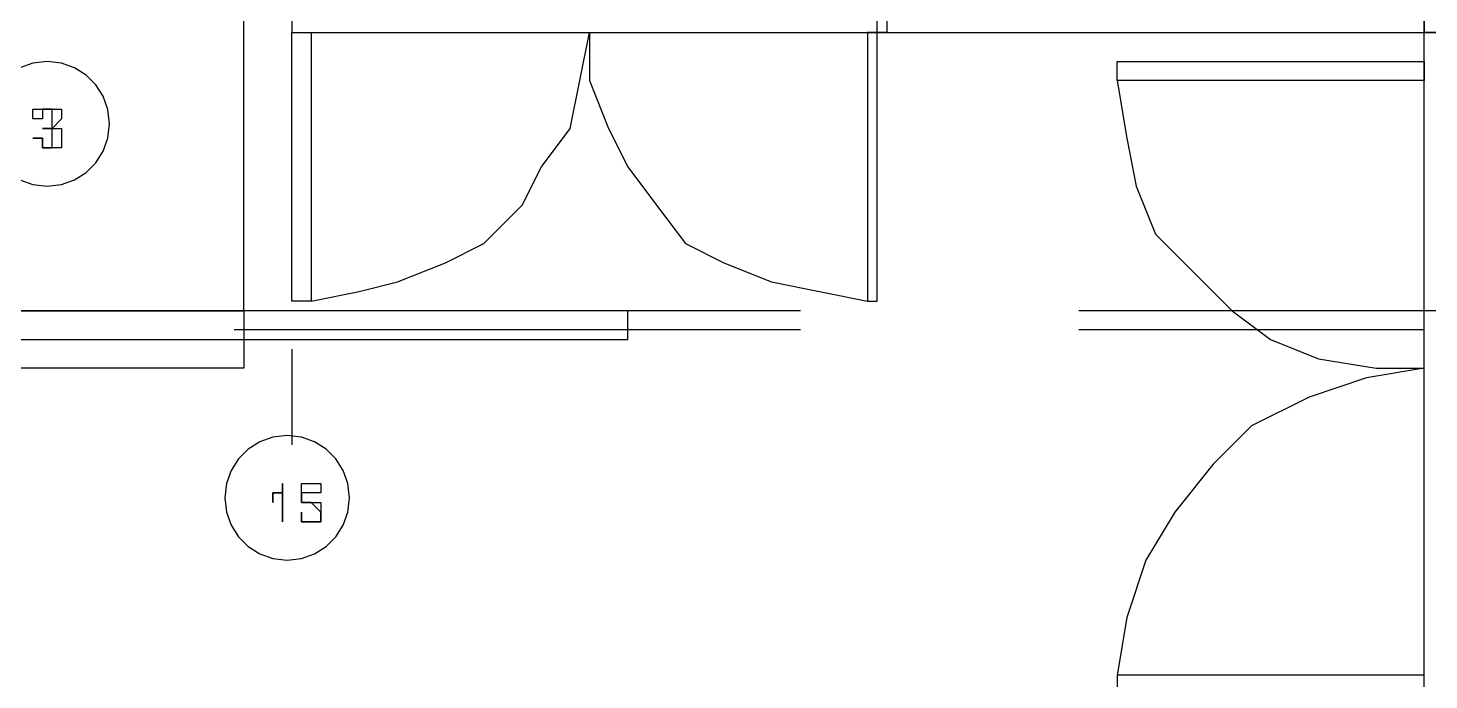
# Model space of a CAD drawing. Header units: metres. Extents: x 1 to 213, y 1 to 147.
# Drawn here: x 86.626 to 88.171, y 97.139 to 97.859 of the extents above; entities that cross this region are included whole.
import ezdxf

# ---------------------------------------------------------------- set-up
doc = ezdxf.new("R2010")
doc.units = ezdxf.units.M
doc.layers.add('00-BASE-ARQUITECTURA', color=8, linetype='Continuous')

msp = doc.modelspace()

# ---------------------------------------------------------------- linework, layer by layer
at = {"layer": '00-BASE-ARQUITECTURA'}
for points in [[(87.5629, 97.8535), (87.5629, 98.2979), (86.9173, 98.2979), (86.9173, 97.8535)], [(87.5629, 98.2979), (87.5735, 98.2979), (87.5735, 97.8535), (87.5629, 97.8535)], [(88.8118, 98.2979), (88.8118, 97.8535), (88.1662, 97.8535), (88.1662, 98.2979)], [(86.8644, 97.5465), (86.8644, 97.9487), (86.4305, 97.9487), (86.4305, 97.5465)], [(86.9385, 97.8535), (86.9385, 97.5571), (86.9173, 97.5571), (86.9173, 97.8535)], [(87.5523, 97.8535), (87.5523, 97.5571), (87.5629, 97.5571), (87.5629, 97.8535)], [(88.1662, 95.8849), (88.1662, 97.8535), (88.8118, 97.8535), (88.8118, 95.8849)], [(88.1662, 97.8005), (87.8275, 97.8005), (87.8275, 97.8217), (88.1662, 97.8217)], [(86.4305, 97.5465), (86.8644, 97.5465), (86.8644, 97.483), (86.4305, 97.483)], [(87.2878, 97.5465), (86.5575, 97.5465), (86.5575, 97.5148), (87.2878, 97.5148)], [(88.1662, 97.1444), (87.8275, 97.1444), (87.8275, 97.1232), (88.1662, 97.1232)]]:
    msp.add_lwpolyline(points, close=True, dxfattribs=at)
for points in [[(88.1662, 98.2979), (88.1662, 97.8535), (88.1662, 98.2979)], [(86.9385, 97.5571), (86.9914, 97.5677), (87.0338, 97.5783), (87.0867, 97.5995), (87.129, 97.6206), (87.1713, 97.6629), (87.1925, 97.7053), (87.2243, 97.7476), (87.2348, 97.8005), (87.2454, 97.8535)], [(87.2454, 97.8535), (87.2454, 97.8005), (87.2666, 97.7476), (87.2878, 97.7053), (87.3195, 97.6629), (87.3513, 97.6206), (87.3936, 97.5995), (87.4465, 97.5783), (87.4994, 97.5677), (87.5523, 97.5571)], [(87.5629, 97.8535), (88.1662, 97.8535)], [(86.7163, 97.7529), (86.7145, 97.7687), (86.7093, 97.7832), (86.7012, 97.7959), (86.6905, 97.8066), (86.6777, 97.8147), (86.6633, 97.8199), (86.6475, 97.8217), (86.6317, 97.8199), (86.6172, 97.8147)], [(87.8275, 97.8005), (87.8381, 97.737), (87.8487, 97.6841), (87.8699, 97.6312), (87.9122, 97.5889), (87.9545, 97.5465), (87.9968, 97.5148), (88.0498, 97.4936), (88.1133, 97.483), (88.1662, 97.483)], [(86.6528, 97.7476), (86.6528, 97.7476), (86.6633, 97.7476), (86.6633, 97.737), (86.6633, 97.7264), (86.6528, 97.7264), (86.6422, 97.7264), (86.6422, 97.737), (86.6316, 97.737), (86.6422, 97.737), (86.6422, 97.7264), (86.6528, 97.7264), (86.6528, 97.737), (86.6528, 97.7476), (86.6422, 97.7476), (86.6528, 97.7476), (86.6528, 97.7582), (86.6528, 97.7688), (86.6422, 97.7688), (86.6422, 97.7582), (86.6316, 97.7582), (86.6316, 97.7688), (86.6422, 97.7688), (86.6528, 97.7688), (86.6633, 97.7688), (86.6633, 97.7582), (86.6528, 97.7476)], [(86.6172, 97.6911), (86.6317, 97.6859), (86.6475, 97.6841), (86.6633, 97.6859), (86.6777, 97.6911), (86.6905, 97.6992), (86.7012, 97.7099), (86.7093, 97.7227), (86.7145, 97.7371), (86.7163, 97.7529)], [(87.4783, 97.5465), (86.8538, 97.5465)], [(88.1873, 96.8057), (88.1873, 97.5465), (87.7852, 97.5465)], [(87.4783, 97.5254), (86.8538, 97.5254)], [(88.1662, 96.7951), (88.1662, 97.5254), (87.7852, 97.5254)], [(86.9173, 97.5042), (86.9173, 97.3984)], [(88.1662, 97.483), (88.1027, 97.4724), (88.0392, 97.4513), (87.9757, 97.4195), (87.9333, 97.3772), (87.891, 97.3243), (87.8593, 97.2714), (87.8381, 97.2079), (87.8275, 97.1444)], [(86.9809, 97.3402), (86.979, 97.3559), (86.9739, 97.3704), (86.9657, 97.3832), (86.9551, 97.3938), (86.9423, 97.402), (86.9278, 97.4071), (86.9121, 97.4089), (86.8963, 97.4071), (86.8818, 97.402), (86.869, 97.3938), (86.8584, 97.3832), (86.8503, 97.3704), (86.8451, 97.3559), (86.8433, 97.3402), (86.8451, 97.3244), (86.8503, 97.3099), (86.8584, 97.2971), (86.869, 97.2865), (86.8818, 97.2784), (86.8963, 97.2732), (86.9121, 97.2714), (86.9278, 97.2732), (86.9423, 97.2784), (86.9551, 97.2865), (86.9657, 97.2971), (86.9739, 97.3099), (86.979, 97.3244), (86.9809, 97.3402)], [(86.9068, 97.3137), (86.9068, 97.3137), (86.9068, 97.3455), (86.8962, 97.3455), (86.8962, 97.3349), (86.8962, 97.3455), (86.9068, 97.3455), (86.9068, 97.356), (86.9068, 97.3137)], [(86.9279, 97.3349), (86.9279, 97.3349), (86.9385, 97.3349), (86.9491, 97.3349), (86.9491, 97.3243), (86.9491, 97.3137), (86.9385, 97.3137), (86.9279, 97.3137), (86.9279, 97.3243), (86.9279, 97.3137), (86.9385, 97.3137), (86.9491, 97.3137), (86.9491, 97.3243), (86.9385, 97.3349), (86.9279, 97.3349), (86.9279, 97.356), (86.9491, 97.356), (86.9491, 97.3455), (86.9279, 97.3455), (86.9279, 97.3349)]]:
    msp.add_lwpolyline(points, dxfattribs=at)

doc.saveas('drawing.dxf')
